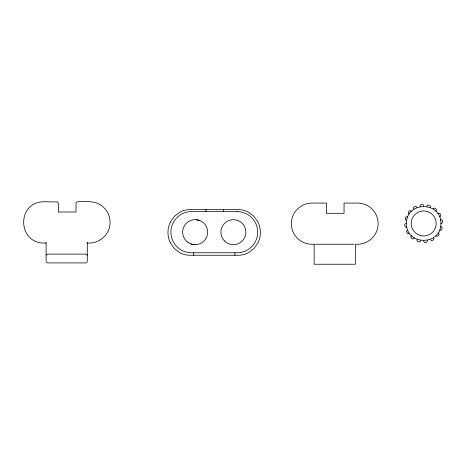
<?xml version="1.0" encoding="UTF-8"?>
<svg xmlns="http://www.w3.org/2000/svg" width="466" height="466" viewBox="0 0 466 466"><rect width="100%" height="100%" fill="white"/><g stroke="black" fill="none" stroke-linecap="round" stroke-linejoin="round"><path stroke-width="0.7" d="M406.428 223.616C405.898 201.178 441.081 200.881 440.929 223.325C441.459 245.763 406.282 246.06 406.428 223.616L405.496 223.622L404.657 224.56L404.861 226.429L405.874 227.169L406.789 226.977M420.454 240.421L420.285 241.336L419.214 241.988L417.408 241.458L416.86 240.328L417.21 239.466M426.903 206.52L427.077 205.605L428.149 204.953L429.949 205.483L430.497 206.607L430.147 207.475M46.146 255.193L46.53 254.535L47.567 254.104L85.808 254.104L86.851 254.535L87.229 255.193M170.34 222.09L174.377 216.317L179.928 212.123A21.261 21.261 0 0 1 189.883 209.63L238.446 209.636A21.261 21.261 0 0 1 248.401 212.123L253.953 216.317L257.983 222.09A23.556 23.556 0 0 1 257.978 242.792L253.953 248.57L248.401 252.764A21.261 21.261 0 0 1 238.446 255.257L189.883 255.251A21.261 21.261 0 0 1 179.928 252.764L174.377 248.57L170.34 242.798M414.216 237.893L413.703 238.679L412.462 238.872L411 237.689L410.93 236.437L411.583 235.773M433.141 209.042L433.654 208.261L434.895 208.069L436.357 209.251L436.432 210.504L435.774 211.168M87.084 262.195L85.808 262.929L47.567 262.929L46.297 262.195M409.416 233.175L408.647 233.699L407.424 233.408L406.527 231.753L406.935 230.571L407.797 230.204M437.941 213.766L438.716 213.242L439.933 213.533L440.836 215.181L440.422 216.37L439.56 216.731M440.574 219.964L441.488 219.771L442.502 220.511L442.7 222.381L441.867 223.319L440.929 223.325M46.297 242.943C17.883 245.623 15.296 202.145 43.891 201.761L57.615 201.953L58.349 203.228L58.349 212.001L75.999 212.001L76.051 202.85L76.43 202.192L77.472 201.761C86.414 201.399 97.289 200.531 104.046 207.789C107.867 211.605 110.087 216.952 110.075 222.352C110.419 234.433 98.705 244.44 86.851 242.943M314.352 244.254L311.946 244.254A20.591 20.591 0 0 1 298.572 239.32L297.384 238.225A20.591 20.591 0 0 1 311.946 203.071L326.404 203.071L326.404 213.311L344.054 213.311L344.054 203.071L357.538 203.071A20.591 20.591 0 0 1 372.101 238.225L370.913 239.32A20.591 20.591 0 0 1 357.538 244.254L355.337 244.254L355.337 264.239L314.154 264.239L314.154 244.254M315.622 244.254L353.863 244.254M406.731 220.249L405.816 220.074L405.158 219.003L405.688 217.197L406.818 216.655L407.686 217.005M440.626 226.692L441.547 226.866L442.199 227.938L441.669 229.744L440.539 230.286L439.677 229.936M196.145 219.707L199.337 220.389M190.984 243.957L194.176 244.633M409.253 214.005L408.472 213.492L408.28 212.257L409.457 210.789L410.709 210.719L411.379 211.372M438.104 232.936L438.885 233.449L439.083 234.683L437.9 236.151L436.648 236.221L435.984 235.563M413.971 209.205L413.447 208.436L413.744 207.213L415.392 206.316L416.581 206.729L416.942 207.586M433.386 237.736L433.91 238.505L433.619 239.728L431.965 240.625L430.782 240.211L430.415 239.355M420.169 206.578L419.983 205.663L420.722 204.65L422.592 204.452L423.524 205.285L423.536 206.217M427.188 240.363L427.38 241.277L426.64 242.291L424.771 242.489L423.833 241.656L423.827 240.724M234.893 252.764L234.893 255.251M223.61 209.636L223.61 211.581M205.96 209.636L205.96 211.581M193.71 252.764L193.71 255.251M87.282 242.512L87.282 261.455M46.099 242.512L46.099 261.455M170.352 242.792A23.556 23.556 0 0 1 170.352 222.09M237.078 211.581L191.485 211.581A20.591 20.591 0 0 0 170.894 232.173A20.591 20.591 0 0 0 191.485 252.764L237.078 252.764A20.591 20.591 0 0 0 257.669 232.173A20.591 20.591 0 0 0 237.078 211.581M420.443 235.546L417.431 234.299A12.5 12.5 0 0 1 416.511 213.23A12.5 12.5 0 0 1 435.99 221.298A12.5 12.5 0 0 1 420.443 235.546M188.078 242.471A12.5 12.5 0 0 0 207.626 233.151A12.5 12.5 0 0 0 189.779 220.884A12.5 12.5 0 0 0 188.078 242.471M224.56 241.009A12.5 12.5 0 0 0 245.477 235.406A12.5 12.5 0 0 0 230.169 220.098A12.5 12.5 0 0 0 224.56 241.009"/></g></svg>
